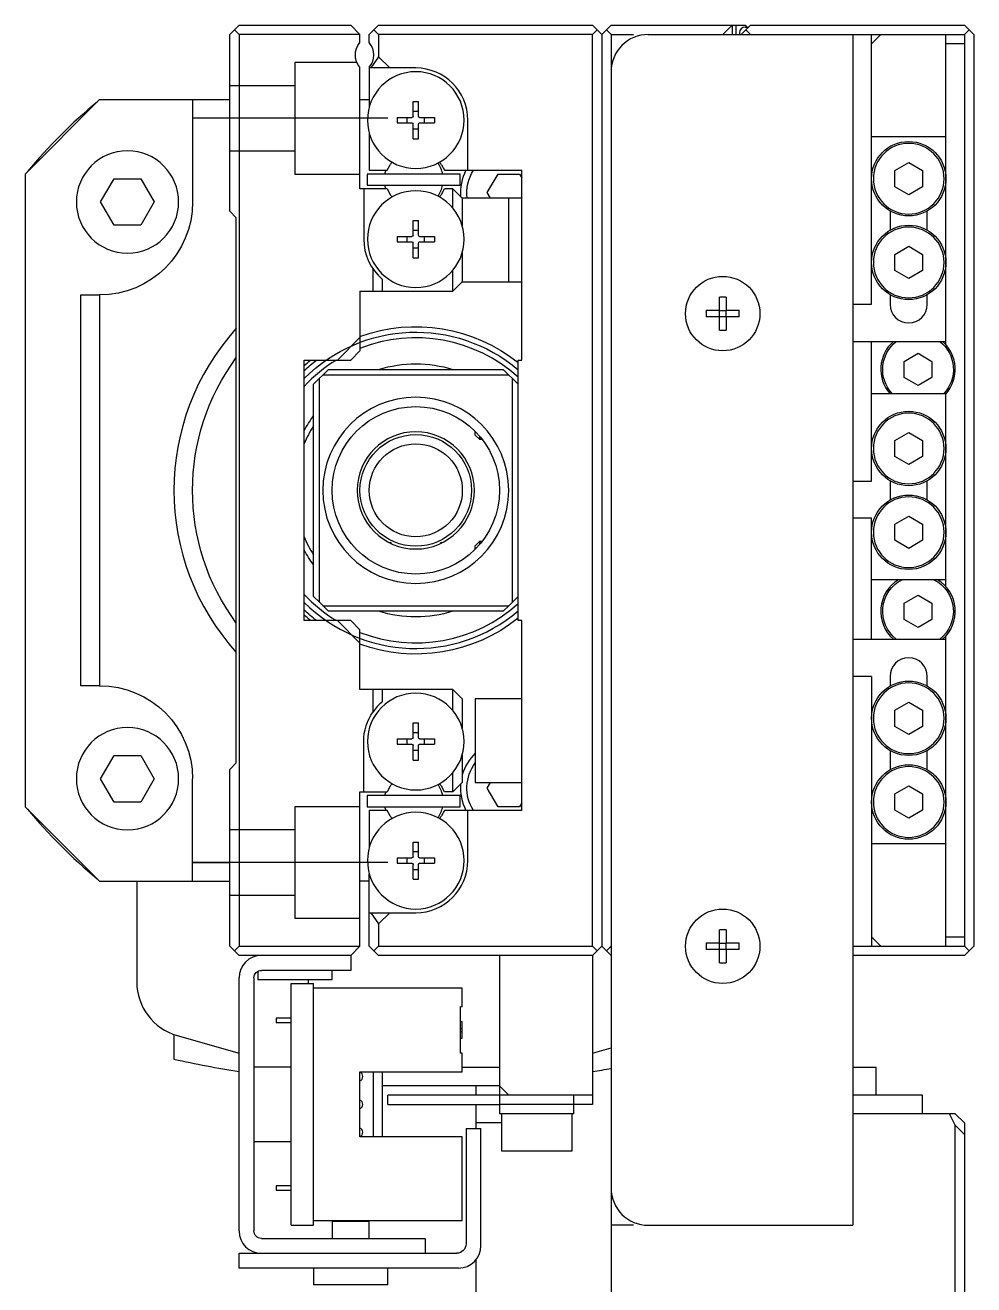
# Model space of a CAD drawing. Extents: x 0 to 917, y -8 to 481.
# Drawn here: x 0 to 51, y 325.5 to 393.2 of the extents above; entities that cross this region are included whole.
import ezdxf

# ---------------------------------------------------------------- set-up
doc = ezdxf.new("R2010")
doc.units = 0
doc.header["$LTSCALE"] = 0.5
doc.linetypes.add('CENTER', pattern=[50.8, 31.75, -6.35, 6.35, -6.35])
doc.linetypes.add('DASHED', pattern=[19.05, 12.7, -6.35])
for name, color, linetype in [('MSM_CENTER', 1, 'CENTER'), ('MSM_CONTINUOUS', 7, 'CONTINUOUS'), ('MSM_DASHED', 4, 'DASHED'), ('MSM_NARROW', 5, 'CONTINUOUS')]:
    doc.layers.add(name, color=color, linetype=linetype)

msp = doc.modelspace()

# ---------------------------------------------------------------- linework, layer by layer
at = {"layer": 'MSM_CENTER'}
for p, q in [((19.5, 388.213), (9, 388.213)), ((19.5, 348.213), (9, 348.213))]:
    msp.add_line(p, q, dxfattribs=at)
at = {"layer": 'MSM_CONTINUOUS'}
for p, q in [((11, 392.713), (11.5, 393.213)), ((11, 383.213), (11, 392.713)), ((11.25, 392.963), (11.5, 392.713)), ((11.5, 393.213), (17.5, 393.213)), ((11.5, 392.713), (11.5, 343.713)), ((18, 392.713), (11.5, 392.713)), ((17.5, 393.213), (18, 392.713)), ((18, 392.275), (18, 392.713)), ((18.5, 392.713), (19, 393.213)), ((18.5, 392.275), (18.5, 392.713)), ((18.75, 392.963), (19, 392.713)), ((19, 393.213), (30.5, 393.213)), ((19, 392.713), (19, 391.513)), ((30.5, 392.713), (19, 392.713)), ((31, 392.713), (30.5, 393.213)), ((30.5, 392.713), (30.75, 392.963)), ((30.5, 343.713), (30.5, 392.713)), ((31.5, 393.213), (31, 392.713)), ((31, 392.713), (31, 343.713)), ((31.5, 392.713), (31.25, 392.963)), ((31.5, 393.213), (38.7, 393.213)), ((31.5, 392.713), (32.7, 392.713)), ((31.5, 392.713), (31.5, 321.213)), ((33.5, 392.713), (50.5, 392.713)), ((38, 393.213), (37.5, 392.713)), ((38, 393.213), (38, 392.713)), ((38.2, 393.213), (38.2, 392.713)), ((38.4, 392.813), (38.4, 392.713)), ((39, 393.213), (38.5, 392.713)), ((38.7, 393.213), (38.8, 393.113)), ((38.7, 393.113), (38.9, 393.113)), ((38.75, 392.963), (39, 392.713)), ((39, 393.213), (50.5, 393.213)), ((44.5, 392.713), (44.5, 328.713)), ((45.5, 392.213), (46, 392.713)), ((45.5, 378.213), (45.5, 392.713)), ((49.5, 376.036), (49.5, 392.713)), ((51, 392.713), (50.5, 393.213)), ((50.5, 392.713), (50.75, 392.963)), ((50.5, 392.713), (50.5, 343.713)), ((51, 392.713), (51, 343.713)), ((50.5, 392.213), (49.5, 392.213)), ((19, 391.513), (18.576, 390.913)), ((19.6, 390.913), (19, 391.513)), ((18, 384.413), (18, 390.952)), ((18.5, 390.952), (18.5, 388.828)), ((21, 390.913), (18.5, 390.913)), ((4, 389.213), (0, 385.213)), ((4, 389.213), (11, 389.213)), ((9, 389.213), (9, 383.713)), ((18, 389.213), (18.5, 389.213)), ((20.855, 389.113), (21.145, 389.113)), ((20.855, 388.318), (20.855, 389.113)), ((21.145, 388.318), (21.145, 389.113)), ((11, 388.213), (9, 388.213)), ((18.402, 388.213), (18, 388.213)), ((20, 388.258), (20.795, 388.258)), ((20, 388.258), (20, 387.968)), ((20, 387.968), (20.795, 387.968)), ((20.53, 387.968), (20.53, 388.258)), ((21.145, 388.583), (20.855, 388.583)), ((21.205, 388.258), (22, 388.258)), ((21.205, 387.968), (22, 387.968)), ((21.47, 387.968), (21.47, 388.258)), ((22, 388.258), (22, 387.968)), ((23.8, 385.413), (23.8, 388.113)), ((18.5, 387.399), (18.5, 385.413)), ((20.855, 387.113), (20.855, 387.908)), ((20.855, 387.643), (21.145, 387.643)), ((21.145, 387.113), (21.145, 387.908)), ((20.855, 387.113), (21.145, 387.113)), ((49.5, 387.213), (45.5, 387.213)), ((0, 385.213), (0, 351.213)), ((18.385, 385.213), (18.385, 384.613)), ((23.385, 385.213), (18.385, 385.213)), ((18.5, 385.413), (19.456, 385.413)), ((19.456, 385.413), (19.625, 385.707)), ((22.375, 385.707), (22.544, 385.413)), ((22.544, 385.413), (26.7, 385.413)), ((23.385, 384.613), (23.385, 385.213)), ((24.845, 384.213), (25.423, 385.213)), ((25.423, 385.213), (26.577, 385.213)), ((26.577, 385.213), (26.7, 385.001)), ((26.7, 375.213), (26.7, 385.413)), ((46.75, 385.396), (47.5, 385.829)), ((46.75, 384.53), (46.75, 385.396)), ((47.5, 385.829), (48.25, 385.396)), ((48.25, 385.396), (48.25, 384.53)), ((4.057, 383.713), (4.778, 384.963)), ((4.778, 384.963), (6.222, 384.963)), ((6.222, 384.963), (6.943, 383.713)), ((18.385, 384.613), (23.385, 384.613)), ((47.5, 384.097), (46.75, 384.53)), ((48.25, 384.53), (47.5, 384.097)), ((19.456, 384.413), (18, 384.413)), ((18.2, 384.413), (18.2, 381.713)), ((19.456, 384.413), (19.625, 384.12)), ((22.375, 384.12), (22.544, 384.413)), ((23, 384.413), (22.544, 384.413)), ((23, 383.375), (23, 384.413)), ((23, 384.413), (23.5, 383.913)), ((23.5, 383.913), (23.5, 382.428)), ((26.7, 383.913), (23.5, 383.913)), ((25.019, 383.913), (24.845, 384.213)), ((26, 379.413), (26, 383.913)), ((4.778, 382.463), (4.057, 383.713)), ((6.943, 383.713), (6.222, 382.463)), ((11.35, 382.863), (11, 383.213)), ((46.5, 383.231), (46.5, 382.195)), ((48.5, 382.195), (48.5, 383.231)), ((11.35, 353.563), (11.35, 382.863)), ((20.855, 382.713), (21.145, 382.713)), ((20.855, 381.918), (20.855, 382.713)), ((21.145, 381.918), (21.145, 382.713)), ((6.222, 382.463), (4.778, 382.463)), ((20, 381.858), (20.795, 381.858)), ((20, 381.858), (20, 381.568)), ((20.53, 381.568), (20.53, 381.858)), ((21.145, 382.183), (20.855, 382.183)), ((21.205, 381.858), (22, 381.858)), ((21.47, 381.568), (21.47, 381.858)), ((22, 381.858), (22, 381.568)), ((20, 381.568), (20.795, 381.568)), ((20.855, 380.713), (20.855, 381.508)), ((20.855, 381.243), (21.145, 381.243)), ((21.145, 380.713), (21.145, 381.508)), ((21.205, 381.568), (22, 381.568)), ((46.75, 380.896), (47.5, 381.329)), ((47.5, 381.329), (48.25, 380.896)), ((20.855, 380.713), (21.145, 380.713)), ((23.5, 380.999), (23.5, 379.413)), ((46.75, 380.03), (46.75, 380.896)), ((48.25, 380.896), (48.25, 380.03)), ((18.7, 378.913), (18.7, 380.117)), ((23, 378.913), (23, 380.052)), ((47.5, 379.597), (46.75, 380.03)), ((48.25, 380.03), (47.5, 379.597)), ((19.2, 379.569), (19.2, 378.913)), ((23.5, 379.413), (23, 378.913)), ((23.5, 379.413), (26.7, 379.413)), ((3, 357.713), (3, 378.713)), ((3, 378.713), (4, 378.713)), ((4, 378.713), (4, 357.713)), ((18, 378.913), (23, 378.913)), ((18, 378.913), (18, 375.713)), ((37.32, 377.893), (37.32, 378.6)), ((37.68, 378.6), (37.68, 377.893)), ((46.5, 378.731), (46.5, 378.213)), ((48.5, 378.213), (48.5, 378.731)), ((36.614, 377.893), (37.32, 377.893)), ((37.33, 377.883), (37.32, 377.893)), ((37.33, 377.883), (37.67, 377.883)), ((37.33, 377.544), (37.33, 377.883)), ((37.67, 377.883), (37.68, 377.893)), ((37.67, 377.883), (37.67, 377.544)), ((37.68, 377.893), (38.386, 377.893)), ((44.5, 378.213), (45.5, 378.213)), ((37.32, 377.533), (36.614, 377.533)), ((37.33, 377.544), (37.32, 377.533)), ((37.32, 376.827), (37.32, 377.533)), ((37.67, 377.544), (37.33, 377.544)), ((37.67, 377.544), (37.68, 377.533)), ((37.68, 377.533), (37.68, 376.827)), ((38.386, 377.533), (37.68, 377.533)), ((16.793, 375.213), (18, 376.421)), ((44.5, 376.213), (49.5, 376.213)), ((45.5, 368.713), (45.5, 376.213)), ((15, 375.213), (17.5, 375.213)), ((15, 361.213), (15, 375.213)), ((18, 375.713), (17.5, 375.213)), ((26.5, 361.213), (26.5, 375.213)), ((26.5, 375.213), (26.7, 375.213)), ((47.25, 375.146), (48, 375.579)), ((47.25, 374.28), (47.25, 375.146)), ((48, 375.579), (48.75, 375.146)), ((48.75, 375.146), (48.75, 374.28)), ((15.5, 373.913), (16.3, 374.713)), ((26, 374.413), (16, 374.413)), ((16.3, 374.713), (25.7, 374.713)), ((25.7, 374.713), (26.5, 373.913)), ((15.5, 362.513), (15.5, 373.913)), ((15.8, 374.213), (15.8, 362.213)), ((26.2, 362.213), (26.2, 374.213)), ((48, 373.847), (47.25, 374.28)), ((48.75, 374.28), (48, 373.847)), ((45.5, 373.413), (49.5, 373.413)), ((49.5, 363.036), (49.5, 373.413)), ((24.2, 371.188), (24.2, 371.377)), ((24.2, 371.188), (24.425, 370.963)), ((24.425, 371.132), (24.425, 370.963)), ((46.75, 370.896), (47.5, 371.329)), ((47.5, 371.329), (48.25, 370.896)), ((24.425, 370.963), (24.562, 370.963)), ((46.75, 370.03), (46.75, 370.896)), ((48.25, 370.896), (48.25, 370.03)), ((47.5, 369.597), (46.75, 370.03)), ((48.25, 370.03), (47.5, 369.597)), ((44.5, 368.713), (45.5, 368.713)), ((46.5, 368.731), (46.5, 367.695)), ((48.5, 367.695), (48.5, 368.731)), ((18.035, 367.152), (18.035, 367.15)), ((23.965, 367.15), (23.965, 367.15)), ((45.5, 366.713), (44.5, 366.713)), ((45.5, 360.213), (45.5, 366.713)), ((46.75, 366.396), (47.5, 366.829)), ((46.75, 365.53), (46.75, 366.396)), ((47.5, 366.829), (48.25, 366.396)), ((48.25, 366.396), (48.25, 365.53)), ((19.557, 365.413), (19.625, 365.413)), ((19.689, 365.349), (19.625, 365.413)), ((22.375, 365.413), (22.311, 365.349)), ((22.375, 365.413), (22.443, 365.413)), ((24.425, 365.463), (24.2, 365.238)), ((24.2, 365.05), (24.2, 365.238)), ((24.425, 365.463), (24.425, 365.295)), ((24.562, 365.463), (24.425, 365.463)), ((24.562, 365.463), (24.562, 365.463)), ((47.5, 365.097), (46.75, 365.53)), ((48.25, 365.53), (47.5, 365.097)), ((49.5, 363.413), (45.5, 363.413)), ((15.8, 362.213), (15.5, 362.513)), ((16.3, 361.713), (15.8, 362.213)), ((26, 362.013), (26.5, 362.513)), ((47.25, 362.146), (48, 362.579)), ((48, 362.579), (48.75, 362.146)), ((16, 362.013), (26, 362.013)), ((25.7, 361.713), (16.3, 361.713)), ((26, 362.013), (25.7, 361.713)), ((47.25, 361.28), (47.25, 362.146)), ((48.75, 362.146), (48.75, 361.28)), ((17.5, 361.213), (15, 361.213)), ((18, 360.006), (16.793, 361.213)), ((17.5, 361.213), (18, 360.713)), ((26.7, 361.213), (26.5, 361.213)), ((26.7, 351.013), (26.7, 361.213)), ((48, 360.847), (47.25, 361.28)), ((48.75, 361.28), (48, 360.847)), ((18, 357.513), (18, 360.713)), ((44.5, 360.213), (49.5, 360.213)), ((49.5, 343.713), (49.5, 360.391)), ((45.5, 358.213), (44.5, 358.213)), ((45.5, 358.213), (45.5, 343.713)), ((46.5, 358.213), (46.5, 357.695)), ((48.5, 357.695), (48.5, 358.213)), ((4, 357.713), (3, 357.713)), ((23, 357.513), (18, 357.513)), ((18.7, 356.31), (18.7, 357.513)), ((19.2, 357.513), (19.2, 356.858)), ((23, 356.375), (23, 357.513)), ((23, 357.513), (23.5, 357.013)), ((23.5, 357.013), (23.5, 355.428)), ((24.2, 357.013), (24.2, 352.513)), ((26.7, 357.013), (24.2, 357.013)), ((46.75, 356.396), (47.5, 356.829)), ((47.5, 356.829), (48.25, 356.396)), ((46.75, 355.53), (46.75, 356.396)), ((48.25, 356.396), (48.25, 355.53)), ((20.855, 355.713), (21.145, 355.713)), ((20.855, 354.918), (20.855, 355.713)), ((21.145, 354.918), (21.145, 355.713)), ((47.5, 355.097), (46.75, 355.53)), ((48.25, 355.53), (47.5, 355.097)), ((20, 354.858), (20.795, 354.858)), ((20, 354.858), (20, 354.568)), ((20.53, 354.568), (20.53, 354.858)), ((21.145, 355.183), (20.855, 355.183)), ((21.205, 354.858), (22, 354.858)), ((21.47, 354.568), (21.47, 354.858)), ((22, 354.858), (22, 354.568)), ((18.2, 352.013), (18.2, 354.713)), ((20, 354.568), (20.795, 354.568)), ((20.855, 353.713), (20.855, 354.508)), ((20.855, 354.243), (21.145, 354.243)), ((21.145, 353.713), (21.145, 354.508)), ((21.205, 354.568), (22, 354.568)), ((46.5, 354.231), (46.5, 353.195)), ((48.5, 353.195), (48.5, 354.231)), ((4.057, 352.713), (4.778, 353.963)), ((4.778, 353.963), (6.222, 353.963)), ((6.222, 353.963), (6.943, 352.713)), ((11, 353.213), (11.35, 353.563)), ((20.855, 353.713), (21.145, 353.713)), ((23.5, 353.999), (23.5, 352.513)), ((4.778, 351.463), (4.057, 352.713)), ((6.943, 352.713), (6.222, 351.463)), ((9, 347.213), (9, 352.713)), ((11, 343.713), (11, 353.213)), ((23, 352.013), (23, 353.052)), ((19.625, 352.307), (19.456, 352.013)), ((22.544, 352.013), (22.375, 352.307)), ((23.5, 352.513), (23, 352.013)), ((24.2, 352.513), (26.7, 352.513)), ((24.845, 352.213), (25.019, 352.513)), ((25.423, 351.213), (24.845, 352.213)), ((46.75, 351.896), (47.5, 352.329)), ((47.5, 352.329), (48.25, 351.896)), ((6.222, 351.463), (4.778, 351.463)), ((18, 352.013), (19.456, 352.013)), ((18, 343.713), (18, 352.013)), ((18.385, 351.813), (18.385, 351.213)), ((23.385, 351.813), (18.385, 351.813)), ((23, 352.013), (22.544, 352.013)), ((23.385, 351.213), (23.385, 351.813)), ((26.7, 351.426), (26.577, 351.213)), ((46.75, 351.03), (46.75, 351.896)), ((48.25, 351.896), (48.25, 351.03)), ((0, 351.213), (4, 347.213)), ((18.385, 351.213), (23.385, 351.213)), ((19.456, 351.013), (18.5, 351.013)), ((18.5, 351.013), (18.5, 349.028)), ((19.625, 350.72), (19.456, 351.013)), ((22.544, 351.013), (22.375, 350.72)), ((26.7, 351.013), (22.544, 351.013)), ((23.8, 348.313), (23.8, 351.013)), ((26.577, 351.213), (25.423, 351.213)), ((47.5, 350.597), (46.75, 351.03)), ((48.25, 351.03), (47.5, 350.597)), ((20.855, 349.313), (21.145, 349.313)), ((20.855, 348.518), (20.855, 349.313)), ((21.145, 348.783), (20.855, 348.783)), ((21.145, 348.518), (21.145, 349.313)), ((49.5, 349.213), (45.5, 349.213)), ((9, 348.213), (11, 348.213)), ((18.402, 348.213), (18, 348.213)), ((20, 348.458), (20.795, 348.458)), ((20, 348.458), (20, 348.168)), ((20, 348.168), (20.795, 348.168)), ((20.53, 348.168), (20.53, 348.458)), ((20.855, 347.313), (20.855, 348.108)), ((21.145, 347.313), (21.145, 348.108)), ((21.205, 348.458), (22, 348.458)), ((21.205, 348.168), (22, 348.168)), ((21.47, 348.168), (21.47, 348.458)), ((22, 348.458), (22, 348.168)), ((18.5, 343.713), (18.5, 347.599)), ((20.855, 347.843), (21.145, 347.843)), ((20.855, 347.313), (21.145, 347.313)), ((4, 347.213), (11, 347.213)), ((6, 347.213), (6, 341.794)), ((18.5, 347.213), (18, 347.213)), ((18.5, 345.513), (21, 345.513)), ((18.576, 345.513), (19, 344.913)), ((19, 344.913), (19.6, 345.513)), ((19, 344.913), (19, 343.713)), ((37.32, 343.893), (37.32, 344.6)), ((37.68, 344.6), (37.68, 343.893)), ((46, 343.713), (45.5, 344.213)), ((49.5, 344.213), (50.5, 344.213)), ((11.5, 343.213), (11, 343.713)), ((11.5, 343.713), (11.25, 343.463)), ((11.5, 343.713), (18, 343.713)), ((18, 343.713), (17.5, 343.213)), ((19, 343.213), (18.5, 343.713)), ((19, 343.713), (18.75, 343.463)), ((19, 343.713), (30.5, 343.713)), ((30.75, 343.463), (30.5, 343.713)), ((30.5, 343.213), (31, 343.713)), ((31, 343.713), (31.5, 343.213)), ((31.25, 343.463), (31.5, 343.713)), ((36.614, 343.893), (37.32, 343.893)), ((37.32, 343.533), (36.614, 343.533)), ((37.33, 343.883), (37.32, 343.893)), ((37.33, 343.544), (37.32, 343.533)), ((37.32, 342.827), (37.32, 343.533)), ((37.33, 343.544), (37.33, 343.883)), ((37.33, 343.883), (37.67, 343.883)), ((37.67, 343.544), (37.33, 343.544)), ((37.67, 343.883), (37.68, 343.893)), ((37.67, 343.883), (37.67, 343.544)), ((37.67, 343.544), (37.68, 343.533)), ((37.68, 343.893), (38.386, 343.893)), ((37.68, 343.533), (37.68, 342.827)), ((38.386, 343.533), (37.68, 343.533)), ((44.5, 343.713), (50.5, 343.713)), ((50.75, 343.463), (50.5, 343.713)), ((50.5, 343.213), (51, 343.713)), ((17.5, 343.213), (11.5, 343.213)), ((17.5, 343.213), (17.5, 342.413)), ((30.5, 343.213), (19, 343.213)), ((25.5, 343.213), (25.5, 334.713)), ((30.5, 343.213), (30.5, 335.213)), ((50.5, 343.213), (44.5, 343.213)), ((11.5, 328.413), (11.5, 342.013)), ((12.3, 342.013), (12.3, 328.413)), ((12.5, 342.36), (12.5, 341.913)), ((16.5, 341.913), (12.5, 341.913)), ((17.5, 342.413), (12.7, 342.413)), ((15.22, 341.913), (15.22, 341.713)), ((16.5, 341.913), (16.5, 342.413)), ((14.3, 328.713), (14.3, 341.713)), ((14.3, 341.713), (15.5, 341.713)), ((15.5, 328.713), (15.5, 341.713)), ((23.5, 341.463), (15.5, 341.463)), ((23.5, 340.463), (23.5, 341.463)), ((23.4, 337.963), (23.4, 340.463)), ((23.5, 340.463), (23.4, 340.463)), ((13.5, 339.838), (13.5, 339.588)), ((14.3, 339.838), (13.5, 339.838)), ((14.3, 339.588), (13.5, 339.588)), ((23.4, 339.663), (23.5, 339.663)), ((23.4, 339.288), (23.5, 339.288)), ((23.5, 338.763), (23.5, 339.663)), ((8, 338.966), (8, 337.643)), ((8.173, 338.91), (11.5, 337.957)), ((23.4, 339.138), (23.5, 339.138)), ((23.4, 338.763), (23.5, 338.763)), ((23.5, 337.963), (23.4, 337.963)), ((23.5, 336.963), (23.5, 337.963)), ((30.5, 337.957), (31.5, 338.243)), ((14.3, 337.213), (12.3, 337.213)), ((23.5, 337.213), (25.5, 337.213)), ((44.5, 337.213), (45.75, 337.213)), ((45.75, 335.713), (45.75, 337.213)), ((18, 336.963), (23.5, 336.963)), ((18, 333.463), (18, 336.963)), ((18.7, 336.963), (18.7, 333.463)), ((19.2, 336.963), (19.2, 333.463)), ((25.5, 336.213), (19.2, 336.213)), ((24.25, 335.713), (24.25, 336.213)), ((26, 335.713), (25.5, 336.213)), ((19.5, 335.213), (19.5, 335.713)), ((30.5, 335.713), (19.5, 335.713)), ((19.5, 335.213), (25.5, 335.213)), ((24.25, 333.913), (24.25, 335.213)), ((29.5, 335.213), (25.5, 335.213)), ((29.5, 334.713), (29.5, 335.713)), ((30.5, 335.213), (29.5, 335.213)), ((48.25, 335.713), (44.5, 335.713)), ((48.25, 334.713), (48.25, 335.713)), ((29.5, 334.713), (25.5, 334.713)), ((25.6, 334.713), (25.6, 332.713)), ((29.4, 332.713), (29.4, 334.713)), ((50, 334.713), (44.5, 334.713)), ((50, 334.101), (49.694, 334.713)), ((50, 334.713), (50.5, 334.213)), ((23.7, 333.913), (23.7, 327.713)), ((23.7, 333.913), (24.5, 333.913)), ((25.6, 334.213), (24.25, 334.213)), ((24.5, 327.613), (24.5, 333.913)), ((50, 321.213), (50, 334.101)), ((50.5, 333.601), (50, 334.101)), ((50.5, 334.213), (50.5, 321.213)), ((12.3, 333.213), (14.3, 333.213)), ((23.5, 333.463), (18, 333.463)), ((23.5, 328.963), (23.5, 333.463)), ((25.6, 332.713), (29.4, 332.713)), ((13.5, 330.838), (13.5, 330.588)), ((14.3, 330.838), (13.5, 330.838)), ((14.3, 330.588), (13.5, 330.588)), ((14.3, 328.713), (15.5, 328.713)), ((15.5, 328.963), (23.5, 328.963)), ((16.55, 328.963), (16.5, 328.913)), ((18.5, 328.913), (16.5, 328.913)), ((16.5, 328.913), (16.5, 328.013)), ((18.5, 328.913), (18.45, 328.963)), ((18.5, 328.013), (18.5, 328.913)), ((32.7, 328.713), (31.5, 328.713)), ((33.5, 328.713), (44.5, 328.713)), ((12.7, 328.013), (21.5, 328.013)), ((21.5, 328.013), (21.5, 327.213)), ((11.5, 326.413), (11.5, 327.213)), ((11.5, 327.213), (23.2, 327.213)), ((23.3, 326.413), (11.5, 326.413)), ((15.5, 326.413), (15.5, 325.515)), ((19.5, 325.515), (19.5, 326.413)), ((24.25, 307.213), (24.25, 326.88)), ((19.5, 325.515), (15.5, 325.515))]:
    msp.add_line(p, q, dxfattribs=at)
at = {"layer": 'MSM_CONTINUOUS', "extrusion": (0, 0, -1)}
for centre, radius in [((-21, 388.113), 2.6), ((-47.5, 384.963), 1.9), ((-5.5, 383.713), 2.75), ((-21, 381.713), 2.6), ((-47.5, 380.463), 1.9), ((-21, 368.213), 5), ((-47.5, 370.463), 1.9), ((-21, 368.213), 3.15), ((-47.5, 365.963), 1.9), ((-47.5, 355.963), 1.9), ((-21, 354.713), 2.6), ((-5.5, 352.713), 2.75), ((-47.5, 351.463), 1.9), ((-21, 348.313), 2.6)]:
    msp.add_circle(centre, radius, dxfattribs=at)
at = {"layer": 'MSM_CONTINUOUS'}
for centre, radius in [((47.5, 384.963), 2), ((47.5, 380.463), 2), ((37.5, 377.713), 2), ((21, 368.213), 4.5), ((47.5, 370.463), 2), ((21, 368.213), 3), ((47.5, 365.963), 2), ((47.5, 355.963), 2), ((47.5, 351.463), 2), ((37.5, 343.713), 2)]:
    msp.add_circle(centre, radius, dxfattribs=at)
for centre, radius, start, end in [((33.5, 390.713), 2, 90, 180), ((38.7, 392.813), 0.3, 90, 180), ((17.75, 391.613), 1, 318.59038, 41.40962), ((21, 388.113), 2.8, 0, 90), ((21, 368.213), 27, 129.37652, 140.62348), ((20.885, 384.913), 1.587, 161.64156, 169.10695), ((20.885, 384.913), 1.588, 10.89305, 34.20438), ((26, 384.213), 2.6, 152.51357, 184.59657), ((20.885, 384.913), 1.587, 190.89305, 198.35844), ((20.885, 384.913), 1.587, 325.79562, 349.10695), ((21, 384.913), 1.587, 210, 216.19722), ((21, 384.913), 1.588, 323.80278, 330), ((21, 381.713), 2.8, 180, 229.99483), ((37.5, 371.224), 7.378, 88.60204, 91.39796), ((43.791, 377.714), 7.18, 178.56742, 181.42023), ((31.318, 377.714), 7.071, 358.55341, 1.44659), ((47.5, 378.213), 1, 180, 0), ((21, 368.213), 13, 137.92837, 222.07163), ((21, 368.213), 8.2, 47.87644, 111.46013), ((37.498, 384.765), 7.94, 268.71392, 271.31204), ((48, 374.713), 2, 131.40962, 220.5416), ((48, 374.713), 2, 318.59038, 48.59036), ((21, 368.213), 8.2, 121.38815, 137.02972), ((21, 368.213), 6.5, 147.79577, 157.38014), ((21, 368.213), 6.5, 202.61986, 212.20423), ((48, 361.713), 2, 121.78833, 228.59038), ((48, 361.713), 2, 311.40962, 58.21163), ((21, 368.213), 8.2, 222.97028, 238.61185), ((21, 368.213), 8.5, 225.09913, 310.32022), ((21, 368.213), 8.2, 248.53987, 312.12356), ((47.5, 358.213), 1, 0, 180), ((21, 354.713), 2.8, 130.0052, 145.22806), ((26, 352.213), 2.6, 133.81306, 164.05763), ((21, 351.513), 1.588, 143.80278, 150), ((20.885, 351.513), 1.588, 10.89305, 34.20438), ((21, 351.513), 1.587, 30, 36.19722), ((26, 352.213), 2.6, 175.40342, 207.48641), ((20.885, 351.513), 1.587, 161.64156, 169.10695), ((21, 368.213), 27, 219.37652, 230.62348), ((20.885, 351.513), 1.587, 190.89305, 198.35844), ((20.885, 351.513), 1.588, 325.79562, 349.10695), ((21, 348.313), 2.8, 270, 0), ((37.5, 336.501), 8.101, 88.72681, 91.27319), ((43.876, 343.714), 7.265, 178.58812, 181.42416), ((31.106, 343.714), 7.282, 358.57922, 1.40851), ((12.7, 342.013), 1.2, 90, 180), ((37.5, 350.592), 7.767, 268.672, 271.328), ((9, 341.794), 3, 180, 254.00417), ((21, 396.218), 60, 257.48667, 260.88983), ((21, 396.218), 60, 279.11017, 280.07866), ((17.9, 336.713), 0.25, 293.57818, 66.42182), ((17.9, 335.213), 0.25, 293.57818, 66.42182), ((17.9, 333.713), 0.25, 293.57818, 66.42182), ((33.5, 330.713), 2, 180, 270), ((12.7, 328.413), 1.2, 180, 270), ((23.3, 327.613), 1.2, 270, 0)]:
    msp.add_arc(centre, radius, start, end, dxfattribs=at)
at = {"layer": 'MSM_CONTINUOUS', "extrusion": (0, 0, -1)}
for centre, radius, start, end in [((-18.75, 391.613), 1, 318.59038, 41.40962), ((-20.795, 388.318), 0.06, 180, 270), ((-20.795, 387.908), 0.06, 90, 180), ((-21.205, 388.318), 0.06, 270, 0), ((-21.205, 387.908), 0.06, 0, 90), ((-21, 384.913), 1.588, 30, 36.19722), ((-21, 384.913), 1.587, 143.80278, 150), ((-26, 384.213), 2.25, 352.33774, 32.23095), ((-4, 383.713), 5, 180, 270), ((-20.795, 381.918), 0.06, 180, 270), ((-21.205, 381.918), 0.06, 270, 0), ((-20.795, 381.508), 0.06, 90, 180), ((-21.205, 381.508), 0.06, 0, 90), ((-21, 368.213), 8.5, 45.09913, 130.32022), ((-21, 368.213), 8.8, 70.06773, 128.68219), ((-48, 374.713), 1.9, 316.82645, 52.13633), ((-48, 374.713), 1.9, 127.86365, 223.17355), ((-21, 368.213), 12, 323.52984, 36.47016), ((-21, 368.213), 9, 48.18969, 51.05756), ((-21, 368.213), 8.8, 47.01411, 52.69821), ((-21, 368.213), 6.8, 72.91742, 107.08258), ((-21, 368.213), 6.8, 28.07249, 36.01885), ((-21, 368.213), 6.8, 323.98115, 331.92751), ((-48, 361.713), 1.9, 307.86365, 63.47465), ((-48, 361.713), 1.9, 116.52535, 232.13635), ((-21, 368.213), 8.8, 307.30179, 312.98589), ((-21, 368.213), 6.8, 252.91742, 287.08258), ((-21, 368.213), 9, 308.94244, 311.81031), ((-21, 368.213), 8.8, 231.31781, 289.93227), ((-4, 352.713), 5, 90, 180), ((-21, 354.713), 2.8, 0, 34.77194), ((-20.795, 354.918), 0.06, 180, 270), ((-21.205, 354.918), 0.06, 270, 0), ((-20.795, 354.508), 0.06, 90, 180), ((-21.205, 354.508), 0.06, 0, 90), ((-26, 352.213), 2.25, 327.76905, 36.8699), ((-21, 351.513), 1.587, 323.80278, 330), ((-21, 351.513), 1.587, 210, 216.19722), ((-20.795, 348.518), 0.06, 180, 270), ((-20.795, 348.108), 0.06, 90, 180), ((-21.205, 348.518), 0.06, 270, 0), ((-21.205, 348.108), 0.06, 0, 90), ((-12.7, 342.013), 0.4, 0, 90), ((-12.7, 328.413), 0.4, 270, 0), ((-23.2, 327.713), 0.5, 180, 270)]:
    msp.add_arc(centre, radius, start, end, dxfattribs=at)
at = {"layer": 'MSM_DASHED'}
for p, q in [((14.5, 391.213), (14.5, 385.213)), ((17.834, 391.213), (14.5, 391.213)), ((14.5, 389.963), (11, 389.963)), ((11, 386.463), (14.5, 386.463)), ((14.5, 385.213), (18, 385.213)), ((14.5, 351.213), (14.5, 345.213)), ((18, 351.213), (14.5, 351.213)), ((14.5, 349.963), (11, 349.963)), ((11, 346.463), (14.5, 346.463)), ((14.5, 345.213), (18, 345.213))]:
    msp.add_line(p, q, dxfattribs=at)
at = {"layer": 'MSM_NARROW'}
msp.add_line((24.562, 365.463), (24.562, 365.463), dxfattribs=at)
msp.add_circle((21, 368.213), 2.5, dxfattribs=at)

doc.saveas('drawing.dxf')
